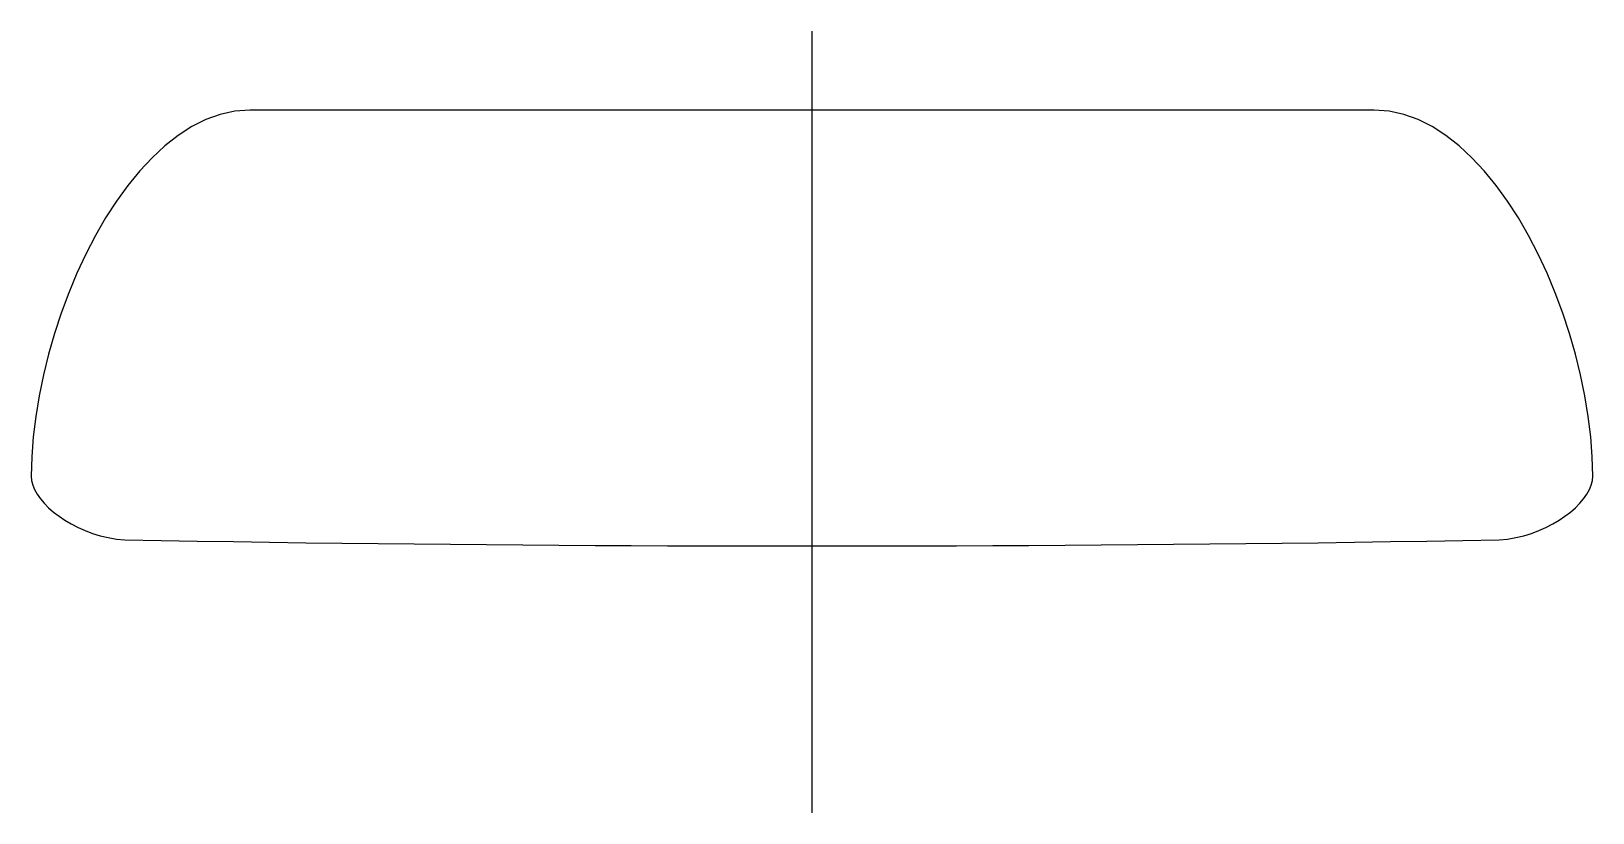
# Model space of a CAD drawing. Header units: metres. Extents: x -198 to 198, y -20 to 178.
import ezdxf

# ---------------------------------------------------------------- set-up
doc = ezdxf.new("R2010")
doc.units = ezdxf.units.M

msp = doc.modelspace()

# ---------------------------------------------------------------- linework, layer by layer
at = {"layer": 'CUT'}
for p, q in [((-153.4081, 155.5122), (-156.9589, 153.7358)), ((-149.7745, 156.8179), (-153.4081, 155.5122)), ((-146.0664, 157.6232), (-149.7745, 156.8179)), ((-142.2923, 157.8983), (-146.0664, 157.6232)), ((-135.1777, 157.8983), (-142.2923, 157.8983)), ((-128.0631, 157.8983), (-135.1777, 157.8983)), ((-120.9485, 157.8983), (-128.0631, 157.8983)), ((-113.8338, 157.8983), (-120.9485, 157.8983)), ((-106.7192, 157.8983), (-113.8338, 157.8983)), ((-99.6046, 157.8983), (-106.7192, 157.8983)), ((-92.49, 157.8983), (-99.6046, 157.8983)), ((-85.3754, 157.8983), (-92.49, 157.8983)), ((-78.2608, 157.8983), (-85.3754, 157.8983)), ((-71.1461, 157.8983), (-78.2608, 157.8983)), ((-64.0315, 157.8983), (-71.1461, 157.8983)), ((-56.9169, 157.8983), (-64.0315, 157.8983)), ((-49.8023, 157.8983), (-56.9169, 157.8983)), ((-42.6877, 157.8983), (-49.8023, 157.8983)), ((-35.5731, 157.8983), (-42.6877, 157.8983)), ((-28.4585, 157.8983), (-35.5731, 157.8983)), ((-21.3438, 157.8983), (-28.4585, 157.8983)), ((-14.2292, 157.8983), (-21.3438, 157.8983)), ((-7.1146, 157.8983), (-14.2292, 157.8983)), ((0, 157.8983), (-7.1146, 157.8983)), ((7.1146, 157.8983), (0, 157.8983)), ((0, 157.8983), (0, 157.8983)), ((14.2292, 157.8983), (7.1146, 157.8983)), ((21.3438, 157.8983), (14.2292, 157.8983)), ((28.4585, 157.8983), (21.3438, 157.8983)), ((35.5731, 157.8983), (28.4585, 157.8983)), ((42.6877, 157.8983), (35.5731, 157.8983)), ((49.8023, 157.8983), (42.6877, 157.8983)), ((56.9169, 157.8983), (49.8023, 157.8983)), ((64.0315, 157.8983), (56.9169, 157.8983)), ((71.1461, 157.8983), (64.0315, 157.8983)), ((78.2608, 157.8983), (71.1461, 157.8983)), ((85.3754, 157.8983), (78.2608, 157.8983)), ((92.49, 157.8983), (85.3754, 157.8983)), ((99.6046, 157.8983), (92.49, 157.8983)), ((106.7192, 157.8983), (99.6046, 157.8983)), ((113.8338, 157.8983), (106.7192, 157.8983)), ((120.9485, 157.8983), (113.8338, 157.8983)), ((128.0631, 157.8983), (120.9485, 157.8983)), ((135.1777, 157.8983), (128.0631, 157.8983)), ((142.2923, 157.8983), (135.1777, 157.8983)), ((146.0664, 157.6232), (142.2923, 157.8983)), ((149.7745, 156.8179), (146.0664, 157.6232)), ((153.4081, 155.5122), (149.7745, 156.8179)), ((156.9589, 153.7358), (153.4081, 155.5122)), ((-160.4184, 151.5184), (-163.7782, 148.8899)), ((-156.9589, 153.7358), (-160.4184, 151.5184)), ((160.4184, 151.5184), (156.9589, 153.7358)), ((163.7782, 148.8899), (160.4184, 151.5184)), ((-163.7782, 148.8899), (-167.0299, 145.8801)), ((167.0299, 145.8801), (163.7782, 148.8899)), ((-170.1652, 142.5186), (-173.1756, 138.8352)), ((-167.0299, 145.8801), (-170.1652, 142.5186)), ((170.1652, 142.5186), (167.0299, 145.8801)), ((173.1756, 138.8352), (170.1652, 142.5186)), ((-173.1756, 138.8352), (-176.0526, 134.8598)), ((176.0526, 134.8598), (173.1756, 138.8352)), ((-176.0526, 134.8598), (-178.788, 130.6221)), ((178.788, 130.6221), (176.0526, 134.8598)), ((-178.788, 130.6221), (-181.3733, 126.1519)), ((181.3733, 126.1519), (178.788, 130.6221)), ((-181.3733, 126.1519), (-183.8, 121.4789)), ((183.8, 121.4789), (181.3733, 126.1519)), ((-183.8, 121.4789), (-186.0599, 116.6329)), ((186.0599, 116.6329), (183.8, 121.4789)), ((-186.0599, 116.6329), (-188.1444, 111.6437)), ((188.1444, 111.6437), (186.0599, 116.6329)), ((-188.1444, 111.6437), (-190.0451, 106.5411)), ((190.0451, 106.5411), (188.1444, 111.6437)), ((-190.0451, 106.5411), (-191.7538, 101.3547)), ((191.7538, 101.3547), (190.0451, 106.5411)), ((-191.7538, 101.3547), (-193.2618, 96.1145)), ((193.2618, 96.1145), (191.7538, 101.3547)), ((-193.2618, 96.1145), (-194.561, 90.8501)), ((194.561, 90.8501), (193.2618, 96.1145)), ((-194.561, 90.8501), (-195.6428, 85.5914)), ((195.6428, 85.5914), (194.561, 90.8501)), ((-195.6428, 85.5914), (-196.4988, 80.3681)), ((196.4988, 80.3681), (195.6428, 85.5914)), ((-196.4988, 80.3681), (-197.1206, 75.2099)), ((197.1206, 75.2099), (196.4988, 80.3681)), ((-197.1206, 75.2099), (-197.4999, 70.1467)), ((197.4999, 70.1467), (197.1206, 75.2099)), ((-197.4999, 70.1467), (-197.6282, 65.2082)), ((197.6282, 65.2082), (197.4999, 70.1467)), ((-197.6282, 65.2082), (-197.5293, 64.1147)), ((-197.5293, 64.1147), (-197.2386, 62.9888)), ((197.2386, 62.9888), (197.5293, 64.1147)), ((197.5293, 64.1147), (197.6282, 65.2082)), ((-197.2386, 62.9888), (-196.7652, 61.8409)), ((-196.7652, 61.8409), (-196.1181, 60.6815)), ((-196.1181, 60.6815), (-195.3065, 59.521)), ((-195.3065, 59.521), (-194.3395, 58.37)), ((194.3395, 58.37), (195.3065, 59.521)), ((195.3065, 59.521), (196.1181, 60.6815)), ((196.1181, 60.6815), (196.7652, 61.8409)), ((196.7652, 61.8409), (197.2386, 62.9888)), ((-194.3395, 58.37), (-193.226, 57.2389)), ((-193.226, 57.2389), (-191.9753, 56.1381)), ((-191.9753, 56.1381), (-190.5963, 55.0781)), ((190.5963, 55.0781), (191.9753, 56.1381)), ((191.9753, 56.1381), (193.226, 57.2389)), ((193.226, 57.2389), (194.3395, 58.37)), ((-190.5963, 55.0781), (-189.0981, 54.0694)), ((-189.0981, 54.0694), (-187.4899, 53.1225)), ((-187.4899, 53.1225), (-185.7807, 52.2477)), ((-185.7807, 52.2477), (-183.9795, 51.4557)), ((-183.9795, 51.4557), (-182.0956, 50.7567)), ((182.0956, 50.7567), (183.9795, 51.4557)), ((183.9795, 51.4557), (185.7807, 52.2477)), ((185.7807, 52.2477), (187.4899, 53.1225)), ((187.4899, 53.1225), (189.0981, 54.0694)), ((189.0981, 54.0694), (190.5963, 55.0781)), ((-182.0956, 50.7567), (-180.1378, 50.1614)), ((-180.1378, 50.1614), (-178.1154, 49.6802)), ((-178.1154, 49.6802), (-176.0374, 49.3234)), ((-176.0374, 49.3234), (-173.9128, 49.1017)), ((-173.9128, 49.1017), (-164.7595, 48.943)), ((-164.7595, 48.943), (-155.6062, 48.7928)), ((-155.6062, 48.7928), (-146.4529, 48.6512)), ((-146.4529, 48.6512), (-137.2996, 48.5182)), ((-137.2996, 48.5182), (-128.1463, 48.3938)), ((-128.1463, 48.3938), (-118.993, 48.278)), ((-118.993, 48.278), (-109.8397, 48.1707)), ((-109.8397, 48.1707), (-100.6864, 48.072)), ((-100.6864, 48.072), (-91.5331, 47.9819)), ((-91.5331, 47.9819), (-82.3798, 47.9004)), ((-82.3798, 47.9004), (-73.2264, 47.8275)), ((-73.2264, 47.8275), (-64.0731, 47.7631)), ((-64.0731, 47.7631), (-54.9198, 47.7073)), ((-54.9198, 47.7073), (-45.7665, 47.6602)), ((-45.7665, 47.6602), (-36.6132, 47.6215)), ((-36.6132, 47.6215), (-27.4599, 47.5915)), ((-27.4599, 47.5915), (-18.3066, 47.5701)), ((-18.3066, 47.5701), (-9.1533, 47.5572)), ((-9.1533, 47.5572), (0, 47.5529)), ((0, 47.5529), (9.1533, 47.5572)), ((0, 47.5529), (0, 47.5529)), ((9.1533, 47.5572), (18.3066, 47.5701)), ((18.3066, 47.5701), (27.4599, 47.5915)), ((27.4599, 47.5915), (36.6132, 47.6215)), ((36.6132, 47.6215), (45.7665, 47.6602)), ((45.7665, 47.6602), (54.9198, 47.7073)), ((54.9198, 47.7073), (64.0731, 47.7631)), ((64.0731, 47.7631), (73.2264, 47.8275)), ((73.2264, 47.8275), (82.3798, 47.9004)), ((82.3798, 47.9004), (91.5331, 47.9819)), ((91.5331, 47.9819), (100.6864, 48.072)), ((100.6864, 48.072), (109.8397, 48.1707)), ((109.8397, 48.1707), (118.993, 48.278)), ((118.993, 48.278), (128.1463, 48.3938)), ((128.1463, 48.3938), (137.2996, 48.5182)), ((137.2996, 48.5182), (146.4529, 48.6512)), ((146.4529, 48.6512), (155.6062, 48.7928)), ((155.6062, 48.7928), (164.7595, 48.943)), ((164.7595, 48.943), (173.9128, 49.1017)), ((173.9128, 49.1017), (176.0374, 49.3234)), ((176.0374, 49.3234), (178.1154, 49.6802)), ((178.1154, 49.6802), (180.1378, 50.1614)), ((180.1378, 50.1614), (182.0956, 50.7567))]:
    msp.add_line(p, q, dxfattribs=at)
at = {"layer": 'REG'}
msp.add_line((0, -20), (0, 177.8983), dxfattribs=at)

doc.saveas('drawing.dxf')
